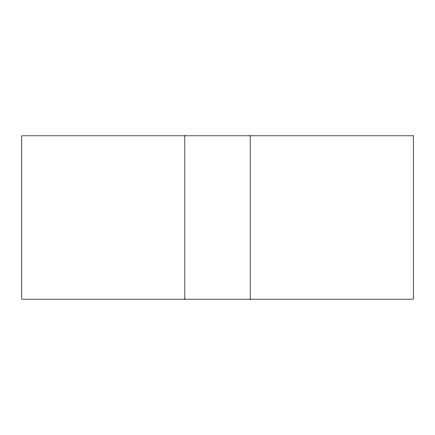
<?xml version="1.0" encoding="UTF-8"?>
<svg xmlns="http://www.w3.org/2000/svg" width="435" height="435" viewBox="0 0 435 435"><rect width="100%" height="100%" fill="white"/><g stroke="black" fill="none" stroke-linecap="round" stroke-linejoin="round"><path stroke-width="0.65" d="M250.168 135.829L250.168 299.171M184.832 135.829L184.832 299.171M413.25 135.829L21.75 135.829L21.75 299.171L413.25 299.171L413.25 135.829"/></g></svg>
